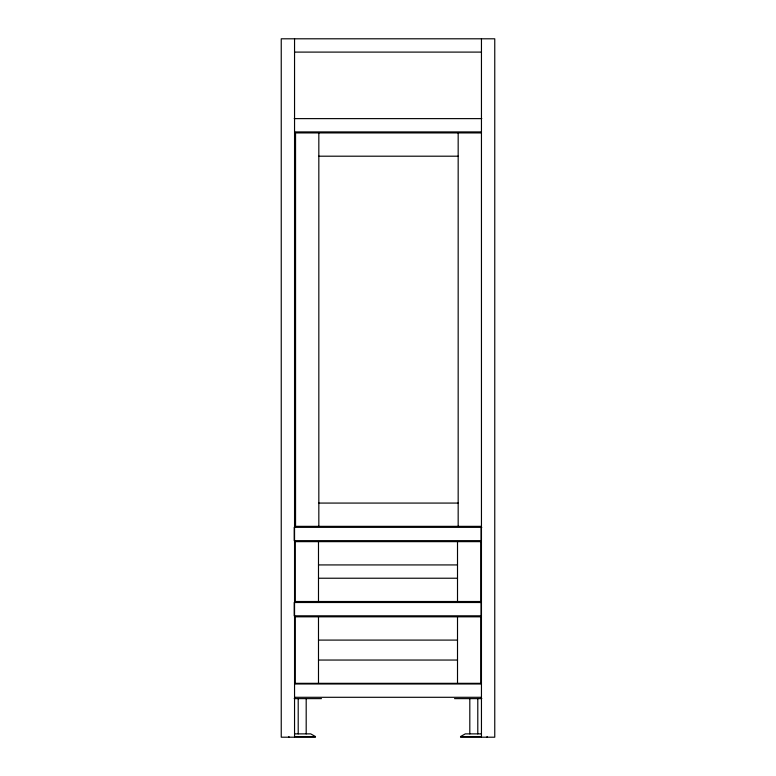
<?xml version="1.0" encoding="UTF-8"?>
<svg xmlns="http://www.w3.org/2000/svg" width="776" height="776" viewBox="0 0 776 776"><rect width="100%" height="100%" fill="white"/><g stroke="black" fill="none" stroke-linecap="round" stroke-linejoin="round"><path stroke-width="1.16" d="M294.55 52.099L481.45 52.099M294.211 118.621L481.789 118.621M294.55 131.92L481.45 131.92M481.45 132.919L295.549 132.919L295.549 526.351L481.45 526.351M318.829 156.199L458.17 156.199M318.829 503.071L458.17 503.071M481.789 527.35L294.211 527.35L294.211 540.649L481.12 540.649L481.12 527.35M318.49 564.928L457.51 564.928M318.49 578.227L457.51 578.227M318.49 640.093L457.51 640.093M318.49 660.046L457.51 660.046M294.55 683.986L481.45 683.986M294.55 697.294L481.45 697.294M294.172 698.623L321.487 698.623M454.513 698.623L481.828 698.623M294.822 733.873L310.71 733.873L315.502 736.56L295.549 736.56M481.178 733.873L465.29 733.873L460.498 736.56L480.451 736.56M315.502 737.2L281.242 737.2L281.242 38.8L494.758 38.8L494.758 737.2L460.498 737.2M487.105 736.56L487.105 737.2M481.45 38.8L481.45 737.2M477.793 698.623L477.793 733.873M469.81 698.623L469.81 733.873M458.17 132.919L458.17 526.351M457.51 541.648L457.51 601.507M457.51 616.813L457.51 683.326M318.829 132.919L318.829 526.351M318.49 541.648L318.49 601.507M318.49 616.813L318.49 683.326M306.19 698.623L306.19 733.873M298.207 698.623L298.207 733.873M294.55 38.8L294.55 737.2M288.895 736.56L288.895 737.2M480.79 541.648L295.21 541.648L295.21 601.507L480.79 601.507L480.79 541.648M481.12 602.506L294.211 602.506L294.211 615.814L481.12 615.814L481.12 602.506M480.79 616.813L295.21 616.813L295.21 683.326L480.79 683.326L480.79 616.813"/></g></svg>
